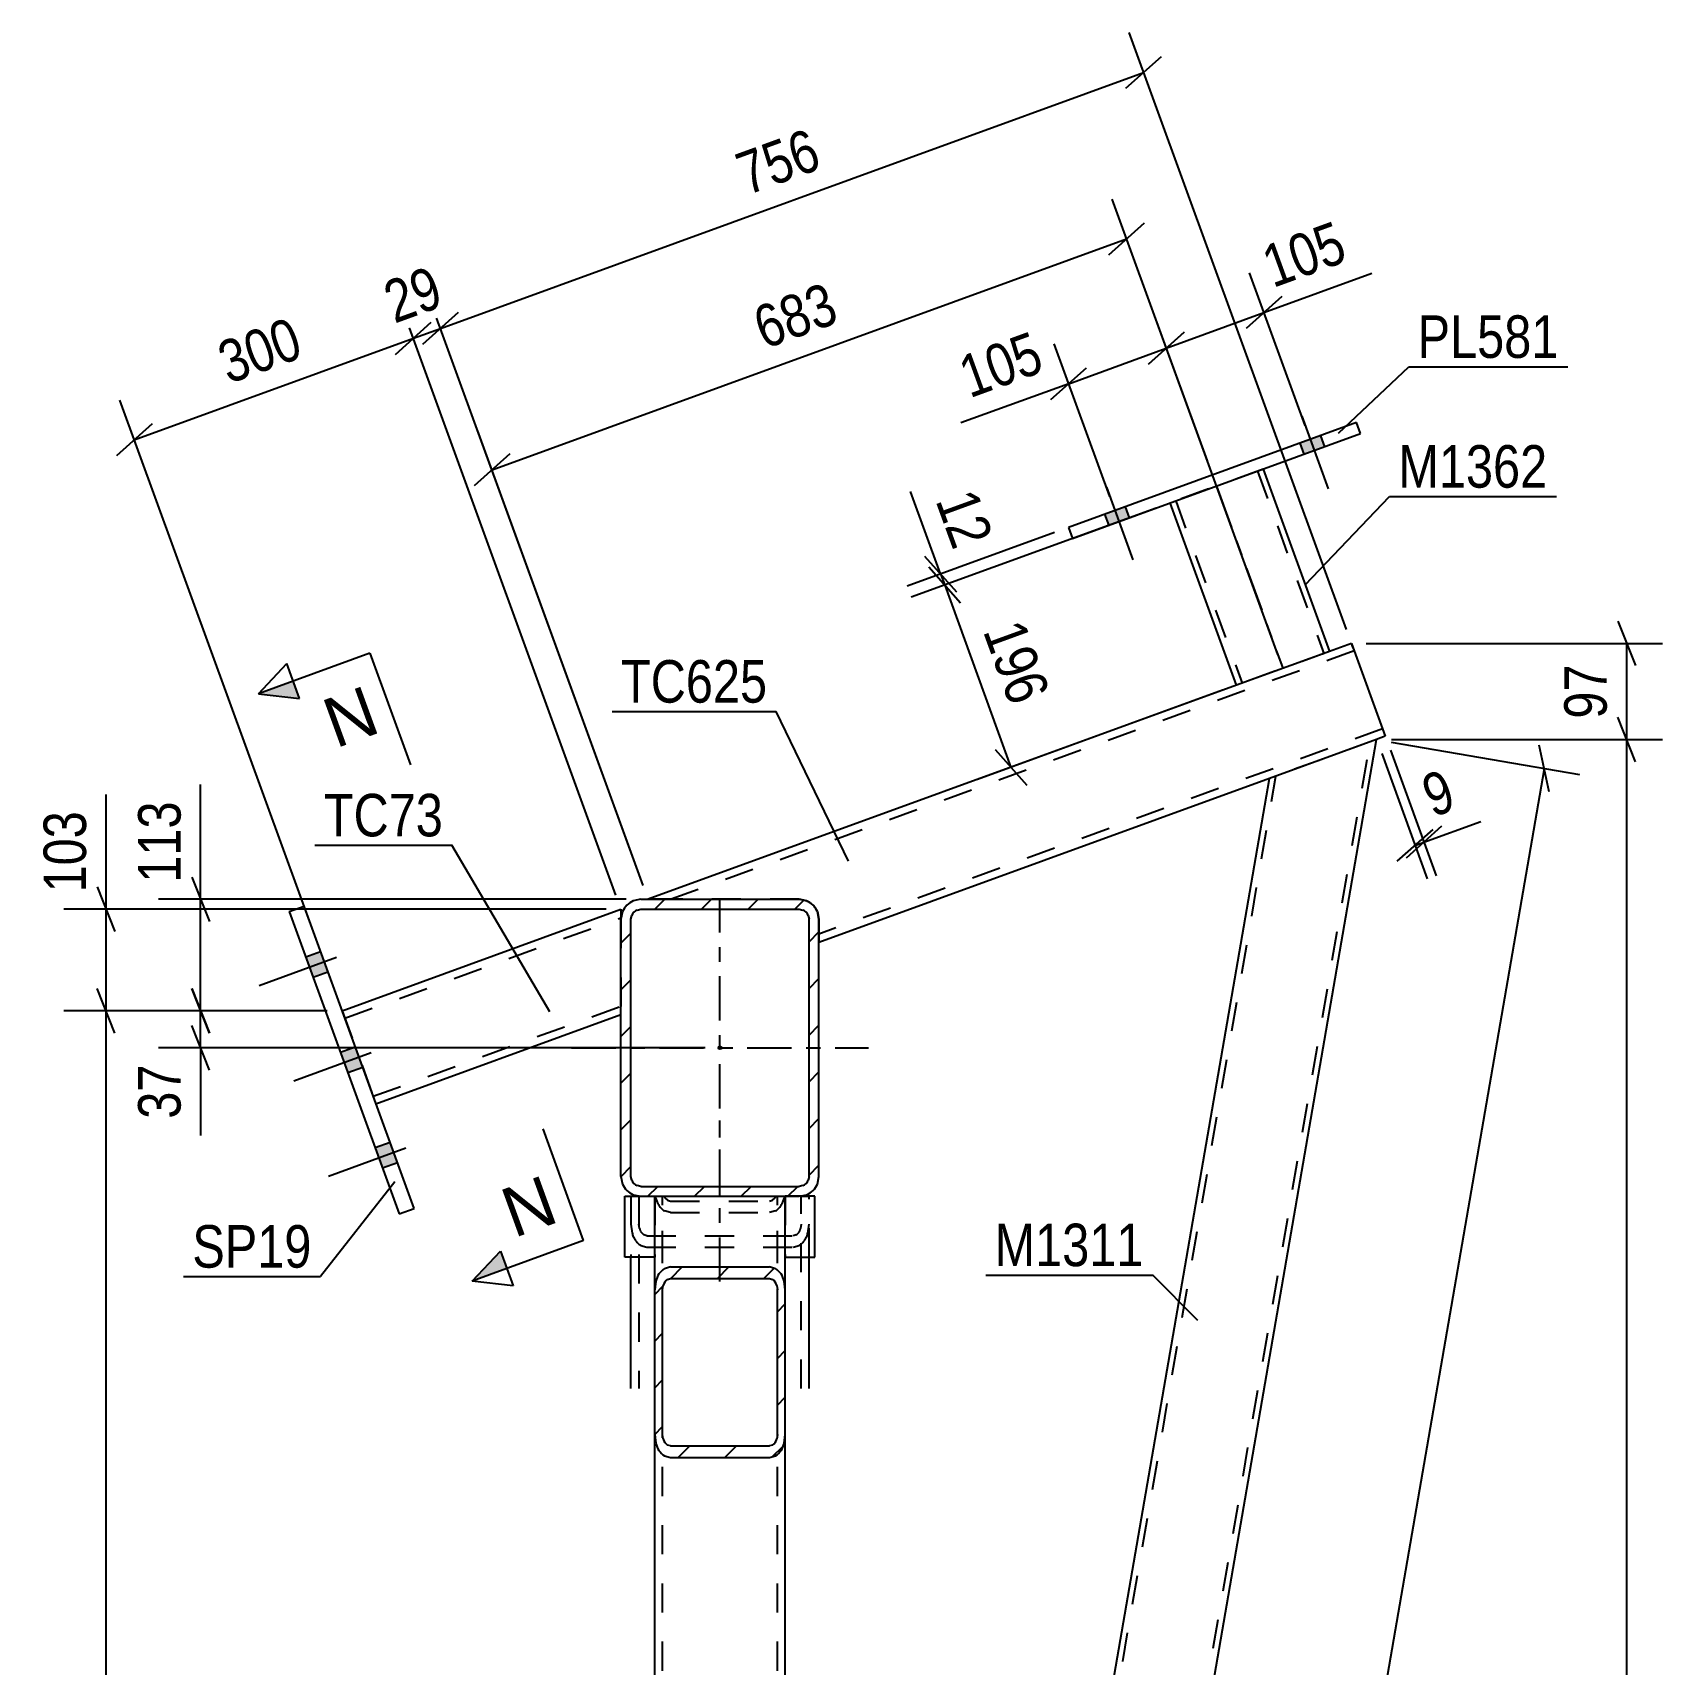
# Model space of a CAD drawing. Header units: millimetres. Extents: x -188 to 1001, y -654 to 187.
# Drawn here: x 272.3 to 382.1, y -435.8 to -325.9 of the extents above; entities that cross this region are included whole.
import ezdxf

# ---------------------------------------------------------------- set-up
doc = ezdxf.new("R2010")
doc.units = ezdxf.units.MM
doc.linetypes.add('DXK_LINE_DOT2', pattern=[3.9198, 1.9599, -1.9599])
doc.linetypes.add('DXK_LINE_DOT3', pattern=[5.9187, 2.979, -0.9799, 0.9799, -0.9799])
doc.styles.add('Arial', font='ARIAL.TTF', dxfattribs={"height": 0.2})
doc.styles.add('Arial Narrow', font='ARIALN.TTF', dxfattribs={"height": 0.2})

# ---------------------------------------------------------------- blocks, each defined once
blk = doc.blocks.new('Part-761542699-29422 - 29409')
at = {"color": 7, "linetype": 'DXK_LINE_DOT3'}
blk.add_line((318.59, -410.04), (318.59, -397.01), dxfattribs=at)
at = {"color": 7, "linetype": 'DXK_LINE_DOT2'}
for p, q in [((312.59, -404.29), (313.12, -404.29)), ((312.59, -404.29), (312.59, -408.4)), ((313.12, -404.29), (313.12, -417.24)), ((324.06, -417.24), (324.06, -404.29)), ((324.06, -404.29), (324.59, -404.29)), ((324.59, -408.4), (324.59, -404.29)), ((312.59, -406.17), (312.67, -406.77)), ((313.17, -406.47), (313.12, -406.17)), ((324.06, -406.17), (324.02, -406.47)), ((324.51, -406.77), (324.59, -406.17)), ((313.25, -407.61), (313.66, -407.73)), ((313.66, -406.95), (313.45, -406.89)), ((313.66, -406.95), (323.52, -406.95)), ((313.66, -407.73), (323.52, -407.73)), ((323.73, -406.89), (323.52, -406.95)), ((323.52, -407.73), (323.93, -407.61))]:
    blk.add_line(p, q, dxfattribs=at)
at = {"color": 2, "linetype": 'Continuous'}
for p, q in [((312.59, -417.24), (312.59, -408.4)), ((324.59, -417.24), (324.59, -408.4))]:
    blk.add_line(p, q, dxfattribs=at)
at = {"color": 7, "linetype": 'DXK_LINE_DOT2'}
for centre, radius, start, end in [((313.86, -406.31), 0.709, 193.2949, 235.5336), ((323.33, -406.31), 0.709, 304.4664, 346.7051), ((314.05, -406.44), 1.42, 193.2949, 235.5336), ((323.13, -406.44), 1.42, 304.4664, 346.7051)]:
    blk.add_arc(centre, radius, start, end, dxfattribs=at)
blk = doc.blocks.new('Part-761542699-29437 - 29409')
at = {"color": 2, "linetype": 'Continuous'}
for p, q in [((289.56, -385.12), (290.57, -384.75)), ((289.56, -385.12), (296.97, -405.48)), ((297.98, -405.11), (290.57, -384.75)), ((296.97, -405.48), (297.98, -405.11))]:
    blk.add_line(p, q, dxfattribs=at)
blk = doc.blocks.new('Part-761542699-29413 - 29409')
at = {"linetype": 'Continuous'}
h = blk.add_hatch(dxfattribs=at)
h.set_pattern_fill('', scale=0.7, style=0, pattern_type=0)
h.set_pattern_definition([(45, (314.1915, -420.336), (-1.57154, 1.57154), [])])
h.paths.add_polyline_path([(314.19, -410.6), (314.19, -420.34), (314.27, -420.93), (314.5, -421.44), (314.85, -421.77), (315.26, -421.89), (321.92, -421.89), (322.33, -421.77), (322.68, -421.44), (322.91, -420.93), (322.99, -420.34), (322.99, -410.6), (322.91, -410.01), (322.68, -409.5), (322.33, -409.17), (321.92, -409.05), (315.26, -409.05), (314.85, -409.17), (314.5, -409.5), (314.27, -410.01)])
h.paths.add_polyline_path([(314.88, -410.05), (315.05, -409.89), (315.26, -409.83), (321.92, -409.83), (322.13, -409.89), (322.3, -410.05), (322.42, -410.31), (322.46, -410.6), (322.46, -420.34), (322.42, -420.63), (322.3, -420.89), (322.13, -421.06), (321.92, -421.11), (315.26, -421.11), (315.05, -421.06), (314.88, -420.89), (314.77, -420.63), (314.72, -420.34), (314.72, -410.6), (314.77, -410.31)])
at = {"color": 2, "linetype": 'Continuous'}
for p, q in [((314.19, -410.6), (314.19, -404.29)), ((322.99, -410.6), (322.99, -404.29)), ((315.26, -409.05), (314.85, -409.17)), ((315.05, -409.89), (315.26, -409.83)), ((315.26, -409.05), (321.92, -409.05)), ((315.26, -409.83), (321.92, -409.83)), ((322.33, -409.17), (321.92, -409.05)), ((321.92, -409.83), (322.13, -409.89)), ((314.27, -410.01), (314.19, -410.6)), ((314.19, -420.34), (314.19, -410.6)), ((314.72, -410.6), (314.77, -410.31)), ((314.72, -420.34), (314.72, -410.6)), ((322.42, -410.31), (322.46, -410.6)), ((322.46, -420.34), (322.46, -410.6)), ((322.99, -410.6), (322.91, -410.01)), ((322.99, -420.34), (322.99, -410.6)), ((314.19, -420.34), (314.27, -420.93)), ((314.77, -420.63), (314.72, -420.34)), ((322.46, -420.34), (322.42, -420.63)), ((322.91, -420.93), (322.99, -420.34)), ((314.85, -421.77), (315.26, -421.89)), ((315.26, -421.11), (315.05, -421.06)), ((315.26, -421.11), (321.92, -421.11)), ((315.26, -421.89), (321.92, -421.89)), ((322.13, -421.06), (321.92, -421.11)), ((321.92, -421.89), (322.33, -421.77))]:
    blk.add_line(p, q, dxfattribs=at)
at = {"color": 7, "linetype": 'DXK_LINE_DOT2'}
for p, q in [((314.19, -404.29), (322.99, -404.29)), ((314.27, -404.43), (314.25, -404.29)), ((314.72, -420.34), (314.72, -404.29)), ((314.84, -404.29), (314.88, -404.39)), ((314.88, -404.39), (315.05, -404.56)), ((322.13, -404.56), (322.3, -404.39)), ((322.3, -404.39), (322.35, -404.29)), ((322.46, -420.34), (322.46, -404.29)), ((322.93, -404.29), (322.91, -404.43)), ((315.26, -405.39), (314.85, -405.28)), ((315.05, -404.56), (315.26, -404.62)), ((315.26, -404.62), (321.92, -404.62)), ((315.26, -405.39), (321.92, -405.39)), ((321.92, -404.62), (322.13, -404.56)), ((322.33, -405.28), (321.92, -405.39)), ((314.19, -420.34), (314.19, -410.6)), ((322.99, -420.34), (322.99, -410.6))]:
    blk.add_line(p, q, dxfattribs=at)
for centre, start, end in [((315.65, -404.11), 193.2949, 235.5336), ((321.53, -404.11), 304.4664, 346.7051)]:
    blk.add_arc(centre, 1.42, start, end, dxfattribs=at)
at = {"color": 2, "linetype": 'Continuous'}
for centre, radius, start, end in [((315.65, -410.33), 1.42, 124.4664, 166.7051), ((315.46, -410.47), 0.709, 124.4664, 166.7051), ((321.73, -410.47), 0.709, 13.2949, 55.5336), ((321.53, -410.33), 1.42, 13.2949, 55.5336), ((315.65, -420.61), 1.42, 193.2949, 235.5336), ((315.46, -420.47), 0.709, 193.2949, 235.5336), ((321.73, -420.47), 0.709, 304.4664, 346.7051), ((321.53, -420.61), 1.42, 304.4664, 346.7051)]:
    blk.add_arc(centre, radius, start, end, dxfattribs=at)
blk = doc.blocks.new('Part-761542699-29425 - 29409')
at = {"color": 7, "linetype": 'DXK_LINE_DOT2'}
for p, q in [((314.19, -404.29), (322.99, -404.29)), ((314.19, -420.34), (314.19, -404.29)), ((314.72, -596.96), (314.72, -404.29)), ((322.46, -596.96), (322.46, -404.29)), ((322.99, -420.34), (322.99, -404.29)), ((314.19, -596.96), (314.19, -580.92)), ((322.99, -596.96), (322.99, -580.92)), ((314.19, -596.96), (322.99, -596.96))]:
    blk.add_line(p, q, dxfattribs=at)
at = {"color": 2, "linetype": 'Continuous'}
for p, q in [((314.19, -580.92), (314.19, -420.34)), ((322.99, -580.92), (322.99, -420.34))]:
    blk.add_line(p, q, dxfattribs=at)
blk = doc.blocks.new('Bolt-761542699-29561 - 29409')
at = {"linetype": 'Continuous'}
for points in [[(359.04, -353.06), (357.66, -353.56), (357.93, -354.31), (359.31, -353.81)], [(345.88, -357.85), (344.5, -358.35), (344.78, -359.1), (346.16, -358.6)]]:
    blk.add_hatch(color=1, dxfattribs=at).paths.add_polyline_path(points)
at = {"color": 1, "linetype": 'Continuous'}
for p, q in [((357.78, -351.74), (359.56, -356.63)), ((357.66, -353.56), (357.93, -354.31)), ((359.04, -353.06), (359.31, -353.81)), ((344.62, -356.53), (346.4, -361.42)), ((345.88, -357.85), (346.16, -358.6)), ((344.5, -358.35), (344.78, -359.1))]:
    blk.add_line(p, q, dxfattribs=at)
blk = doc.blocks.new('Part-761542699-29427 - 29409')
at = {"color": 2, "linetype": 'Continuous'}
for p, q in [((293.13, -391.8), (311.92, -384.96)), ((311.92, -384.96), (311.92, -385.63)), ((295.41, -398.06), (311.92, -392.05))]:
    blk.add_line(p, q, dxfattribs=at)
at = {"color": 7, "linetype": 'DXK_LINE_DOT2'}
for p, q in [((293.31, -392.3), (311.92, -385.53)), ((311.92, -385.63), (311.92, -392.05)), ((293.13, -391.8), (295.41, -398.06)), ((295.23, -397.56), (311.92, -391.49))]:
    blk.add_line(p, q, dxfattribs=at)
blk = doc.blocks.new('Part-761542699-29515 - 29409')
at = {"color": 2, "linetype": 'Continuous'}
for p, q in [((312.19, -404.29), (313.26, -404.29)), ((312.19, -408.4), (312.19, -404.29)), ((314.19, -408.4), (312.19, -408.4))]:
    blk.add_line(p, q, dxfattribs=at)
at = {"color": 7, "linetype": 'DXK_LINE_DOT2'}
for p, q in [((313.26, -404.29), (314.19, -404.29)), ((314.19, -404.29), (314.19, -408.4))]:
    blk.add_line(p, q, dxfattribs=at)
blk = doc.blocks.new('Part-761542699-29516 - 29409')
at = {"color": 7, "linetype": 'DXK_LINE_DOT2'}
for p, q in [((323.93, -404.29), (322.99, -404.29)), ((322.99, -404.29), (322.99, -408.4))]:
    blk.add_line(p, q, dxfattribs=at)
at = {"color": 2, "linetype": 'Continuous'}
for p, q in [((324.99, -404.29), (323.93, -404.29)), ((324.99, -408.4), (324.99, -404.29)), ((322.99, -408.4), (324.99, -408.4))]:
    blk.add_line(p, q, dxfattribs=at)
blk = doc.blocks.new('Part-761542699-29530 - 29409')
at = {"color": 2, "linetype": 'Continuous'}
for p, q in [((361.13, -367.05), (359.65, -367.59)), ((361.13, -367.05), (363.41, -373.31)), ((353.38, -369.87), (313.75, -384.29)), ((363.41, -373.31), (362.83, -373.53)), ((355.6, -376.15), (325.26, -387.2))]:
    blk.add_line(p, q, dxfattribs=at)
at = {"color": 7, "linetype": 'DXK_LINE_DOT2'}
for p, q in [((361.24, -367.34), (361.13, -367.05)), ((361.32, -367.55), (315.31, -384.29)), ((359.65, -367.59), (353.38, -369.87)), ((363.23, -372.81), (325.26, -386.63)), ((362.83, -373.53), (355.6, -376.15)), ((323.92, -384.29), (313.75, -384.29)), ((323.92, -384.29), (324.44, -384.39)), ((324.44, -384.39), (323.92, -384.29)), ((323.92, -384.29), (324.44, -384.39)), ((324.44, -384.39), (323.92, -384.29)), ((325.16, -385.12), (325.26, -385.63)), ((325.26, -385.63), (325.16, -385.12)), ((325.16, -385.12), (325.26, -385.63)), ((325.26, -385.63), (325.16, -385.12)), ((325.26, -385.63), (325.26, -387.2))]:
    blk.add_line(p, q, dxfattribs=at)
blk.add_arc((323.92, -385.63), 1.33, 22.5, 67.5, dxfattribs=at)
blk.add_arc((323.92, -385.63), 1.33, 22.5, 67.5, dxfattribs=at)
blk.add_arc((323.92, -385.63), 1.33, 22.5, 67.5, dxfattribs=at)
blk.add_arc((323.92, -385.63), 1.33, 22.5, 67.5, dxfattribs=at)
blk = doc.blocks.new('Part-761542699-29531 - 29409')
at = {"color": 7, "linetype": 'DXK_LINE_DOT2'}
for p, q in [((323.75, -596.96), (362.39, -373.68)), ((322.99, -566.95), (356.04, -376))]:
    blk.add_line(p, q, dxfattribs=at)
at = {"color": 2, "linetype": 'Continuous'}
for p, q in [((324.16, -596.96), (362.83, -373.53)), ((362.83, -373.53), (355.6, -376.15)), ((322.99, -564.6), (355.6, -376.15))]:
    blk.add_line(p, q, dxfattribs=at)
blk = doc.blocks.new('Part-761542699-29536 - 29409')
at = {"color": 7, "linetype": 'DXK_LINE_DOT2'}
for p, q in [((355.18, -355.31), (348.91, -357.59)), ((354.8, -355.45), (359.27, -367.73)), ((355.18, -355.31), (355.18, -355.31)), ((355.18, -355.31), (355.18, -355.31)), ((348.91, -357.59), (348.91, -357.59)), ((348.91, -357.59), (348.91, -357.59)), ((349.29, -357.45), (353.76, -369.74)), ((359.24, -367.74), (359.18, -367.76)), ((359.18, -367.76), (359.24, -367.74)), ((359.24, -367.74), (359.27, -367.73)), ((359.27, -367.73), (359.24, -367.74))]:
    blk.add_line(p, q, dxfattribs=at)
at = {"color": 2, "linetype": 'Continuous'}
for p, q in [((355.18, -355.31), (359.65, -367.59)), ((353.38, -369.87), (348.91, -357.59)), ((359.65, -367.59), (353.38, -369.87))]:
    blk.add_line(p, q, dxfattribs=at)
at = {"color": 7, "linetype": 'DXK_LINE_DOT3'}
blk.add_line((352.04, -356.45), (356.51, -368.73), dxfattribs=at)
blk = doc.blocks.new('Part-761542699-29537 - 29409')
at = {"color": 2, "linetype": 'Continuous'}
for p, q in [((361.48, -352.17), (342.06, -359.24)), ((361.75, -352.92), (361.48, -352.17)), ((342.33, -359.99), (361.75, -352.92)), ((342.06, -359.24), (342.33, -359.99))]:
    blk.add_line(p, q, dxfattribs=at)
blk = doc.blocks.new('Part-761542699-29540 - 29409')
at = {"linetype": 'Continuous'}
h = blk.add_hatch(dxfattribs=at)
h.set_pattern_fill('', scale=0.7, style=0, pattern_type=0)
h.set_pattern_definition([(45, (311.9249, -402.959), (-1.57154, 1.57154), [])])
h.paths.add_polyline_path([(311.92, -385.63), (311.92, -402.96), (312.03, -403.47), (312.32, -403.9), (312.75, -404.19), (313.26, -404.29), (323.92, -404.29), (324.44, -404.19), (324.87, -403.9), (325.16, -403.47), (325.26, -402.96), (325.26, -385.63), (325.16, -385.12), (324.87, -384.68), (324.44, -384.39), (323.92, -384.29), (313.26, -384.29), (312.75, -384.39), (312.32, -384.68), (312.03, -385.12)])
h.paths.add_polyline_path([(312.79, -385.15), (313, -385.01), (313.26, -384.96), (323.92, -384.96), (324.18, -385.01), (324.4, -385.15), (324.54, -385.37), (324.59, -385.63), (324.59, -402.96), (324.54, -403.21), (324.4, -403.43), (324.18, -403.57), (323.92, -403.63), (313.26, -403.63), (313, -403.57), (312.79, -403.43), (312.64, -403.21), (312.59, -402.96), (312.59, -385.63), (312.64, -385.37)])
blk.add_hatch(color=246, dxfattribs=at).paths.add_polyline_path([(318.59, -394.39, -1), (318.59, -394.19, -1)])
at = {"color": 2, "linetype": 'Continuous'}
for p, q in [((313.26, -384.29), (312.75, -384.39)), ((313.26, -384.29), (323.92, -384.29)), ((324.44, -384.39), (323.92, -384.29)), ((312.03, -385.12), (311.92, -385.63)), ((311.92, -402.96), (311.92, -385.63)), ((312.59, -385.63), (312.64, -385.37)), ((312.59, -402.96), (312.59, -385.63)), ((313, -385.01), (313.26, -384.96)), ((313.26, -384.96), (323.92, -384.96)), ((323.92, -384.96), (324.18, -385.01)), ((324.54, -385.37), (324.59, -385.63)), ((324.59, -402.96), (324.59, -385.63)), ((325.26, -385.63), (325.16, -385.12)), ((325.26, -402.96), (325.26, -385.63)), ((311.92, -402.96), (312.03, -403.47)), ((312.64, -403.21), (312.59, -402.96)), ((324.59, -402.96), (324.54, -403.21)), ((325.16, -403.47), (325.26, -402.96)), ((312.75, -404.19), (313.26, -404.29)), ((313.26, -403.63), (313, -403.57)), ((313.26, -403.63), (323.92, -403.63)), ((313.26, -404.29), (323.92, -404.29)), ((324.18, -403.57), (323.92, -403.63)), ((323.92, -404.29), (324.44, -404.19))]:
    blk.add_line(p, q, dxfattribs=at)
at = {"color": 7, "linetype": 'DXK_LINE_DOT3'}
for p, q in [((318.59, -404.29), (318.59, -384.29)), ((308.59, -394.29), (328.59, -394.29))]:
    blk.add_line(p, q, dxfattribs=at)
at = {"color": 246, "linetype": 'DXK_LINE_DOT2'}
blk.add_line((318.59, -394.29), (318.59, -394.29), dxfattribs=at)
at = {"color": 246, "linetype": 'Continuous'}
blk.add_circle((318.59, -394.29), 0.1, dxfattribs=at)
at = {"color": 2, "linetype": 'Continuous'}
for centre, radius, start, end in [((313.26, -385.63), 1.33, 112.5, 157.5), ((323.92, -385.63), 1.33, 22.5, 67.5), ((313.26, -385.63), 0.667, 112.5, 157.5), ((323.92, -385.63), 0.667, 22.5, 67.5), ((313.26, -402.96), 0.667, 202.5, 247.5), ((323.92, -402.96), 0.667, 292.5, 337.5), ((313.26, -402.96), 1.33, 202.5, 247.5), ((323.92, -402.96), 1.33, 292.5, 337.5)]:
    blk.add_arc(centre, radius, start, end, dxfattribs=at)
blk = doc.blocks.new('Bolt-761542699-29548 - 29409')
at = {"linetype": 'Continuous'}
for points in [[(292.18, -389.2), (291.68, -387.82), (290.68, -388.19), (291.18, -389.56)], [(292.18, -389.2), (291.68, -387.82), (290.68, -388.19), (291.18, -389.56)], [(292.18, -389.2), (291.68, -387.82), (290.68, -388.19), (291.18, -389.56)], [(294.52, -395.62), (294.02, -394.24), (293.02, -394.61), (293.52, -395.98)], [(294.52, -395.62), (294.02, -394.24), (293.02, -394.61), (293.52, -395.98)], [(296.86, -402.04), (296.36, -400.66), (295.36, -401.03), (295.86, -402.41)], [(296.86, -402.04), (296.36, -400.66), (295.36, -401.03), (295.86, -402.41)], [(296.86, -402.04), (296.36, -400.66), (295.36, -401.03), (295.86, -402.41)]]:
    blk.add_hatch(color=1, dxfattribs=at).paths.add_polyline_path(points)
at = {"color": 1, "linetype": 'Continuous'}
for p, q in [((291.68, -387.82), (290.68, -388.19)), ((291.68, -387.82), (290.68, -388.19)), ((291.68, -387.82), (290.68, -388.19)), ((292.75, -388.21), (287.55, -390.11)), ((292.75, -388.21), (287.55, -390.11)), ((292.75, -388.21), (287.55, -390.11)), ((292.18, -389.2), (291.18, -389.56)), ((292.18, -389.2), (291.18, -389.56)), ((292.18, -389.2), (291.18, -389.56)), ((294.02, -394.24), (293.02, -394.61)), ((294.02, -394.24), (293.02, -394.61)), ((295.09, -394.63), (289.89, -396.53)), ((295.09, -394.63), (289.89, -396.53)), ((294.52, -395.62), (293.52, -395.98)), ((294.52, -395.62), (293.52, -395.98)), ((297.42, -401.06), (292.22, -402.95)), ((297.42, -401.06), (292.22, -402.95)), ((297.42, -401.06), (292.22, -402.95)), ((296.36, -400.66), (295.36, -401.03)), ((296.36, -400.66), (295.36, -401.03)), ((296.36, -400.66), (295.36, -401.03)), ((296.86, -402.04), (295.86, -402.41)), ((296.86, -402.04), (295.86, -402.41)), ((296.86, -402.04), (295.86, -402.41))]:
    blk.add_line(p, q, dxfattribs=at)
blk = doc.blocks.new('Bolt-761542699-29562 - 29409')
at = {"linetype": 'Continuous'}
for points in [[(359.04, -353.06), (357.66, -353.56), (357.93, -354.31), (359.31, -353.81)], [(345.88, -357.85), (344.5, -358.35), (344.78, -359.1), (346.16, -358.6)]]:
    blk.add_hatch(color=1, dxfattribs=at).paths.add_polyline_path(points)
at = {"color": 1, "linetype": 'Continuous'}
for p, q in [((357.78, -351.74), (359.56, -356.63)), ((357.66, -353.56), (357.93, -354.31)), ((359.04, -353.06), (359.31, -353.81)), ((344.62, -356.53), (346.4, -361.42)), ((345.88, -357.85), (346.16, -358.6)), ((344.5, -358.35), (344.78, -359.1))]:
    blk.add_line(p, q, dxfattribs=at)
blk = doc.blocks.new('StraightDimension-761542699-34406 - 29409')
at = {"color": 7, "linetype": 'Continuous'}
for p, q in [((363.81, -373.7), (376.49, -375.89)), ((374.46, -377.06), (373.79, -373.9)), ((335.46, -598.91), (374.13, -375.48))]:
    blk.add_line(p, q, dxfattribs=at)
blk = doc.blocks.new('StraightDimension-761542699-33283 - 29409')
at = {"color": 7, "linetype": 'Continuous'}
for p, q in [((347.97, -357.94), (331.47, -363.94)), ((341.12, -359.58), (331.2, -363.19)), ((332.37, -361.17), (334.53, -363.57)), ((334.8, -364.33), (332.65, -361.92)), ((333.45, -362.37), (333.73, -363.12))]:
    blk.add_line(p, q, dxfattribs=at)
at = {"color": 0}
blk.add_wipeout([(333.98, -361.62), (337.92, -360.18), (336.26, -355.62), (332.32, -357.06)], dxfattribs=at)
at = {"color": 7, "linetype": 'Continuous'}
blk.add_line((333.45, -362.37), (331.43, -356.82), dxfattribs=at)
blk.add_line((333.45, -362.37), (331.43, -356.82), dxfattribs=at)
at = {"color": 3, "style": 'Arial Narrow'}
blk.add_text('12', height=2.863, rotation=-69.9983, dxfattribs=at).set_placement((333.09, -357.42))
blk = doc.blocks.new('StraightDimension-761542699-33362 - 29409')
at = {"color": 7, "linetype": 'Continuous'}
for p, q in [((277.83, -393.3), (276.63, -390.3)), ((292.13, -391.8), (274.38, -391.8)), ((277.23, -607.05), (277.23, -391.8)), ((276.63, -605.55), (277.83, -608.55)), ((310.92, -607.05), (274.38, -607.05))]:
    blk.add_line(p, q, dxfattribs=at)
at = {"color": 0}
blk.add_wipeout([(276.48, -495.17), (272.28, -495.17), (272.28, -503.68), (276.48, -503.68)], dxfattribs=at)
at = {"color": 3, "style": 'Arial Narrow'}
blk.add_text('3229', height=2.863, rotation=90.0002, dxfattribs=at).set_placement((275.88, -503.08))
blk = doc.blocks.new('StraightDimension-761542699-33499 - 29409')
at = {"color": 7, "linetype": 'Continuous'}
for p, q in [((380.28, -375.03), (379.08, -372.03)), ((363.83, -373.53), (382.08, -373.53)), ((379.68, -596.96), (379.68, -373.53))]:
    blk.add_line(p, q, dxfattribs=at)
blk = doc.blocks.new('StraightDimension-761542699-32813 - 29409')
at = {"color": 7, "linetype": 'Continuous'}
for p, q in [((311.58, -384.02), (296.95, -343.82)), ((296.72, -347.58), (299.13, -345.42)), ((279.13, -353.34), (297.93, -346.5)), ((292.79, -390.86), (278.16, -350.66)), ((280.34, -352.26), (277.93, -354.42))]:
    blk.add_line(p, q, dxfattribs=at)
at = {"color": 0}
blk.add_wipeout([(291.41, -348.07), (289.98, -344.12), (283.7, -346.41), (285.13, -350.36)], dxfattribs=at)
at = {"color": 3, "style": 'Arial Narrow'}
blk.add_text('300', height=2.863, rotation=20.002, dxfattribs=at).set_placement((285.49, -349.59))
blk = doc.blocks.new('StraightDimension-761542699-33361 - 29409')
at = {"color": 7, "linetype": 'Continuous'}
for p, q in [((277.23, -384.96), (277.23, -377.22)), ((277.23, -384.96), (277.23, -377.22)), ((276.63, -383.46), (277.83, -386.46)), ((310.92, -384.96), (274.38, -384.96)), ((277.23, -391.8), (277.23, -384.96)), ((277.83, -393.3), (276.63, -390.3)), ((292.13, -391.8), (274.38, -391.8))]:
    blk.add_line(p, q, dxfattribs=at)
at = {"color": 0}
blk.add_wipeout([(276.48, -377.75), (272.28, -377.75), (272.28, -384.43), (276.48, -384.43)], dxfattribs=at)
at = {"color": 3, "style": 'Arial Narrow'}
blk.add_text('103', height=2.863, rotation=90.0002, dxfattribs=at).set_placement((275.88, -383.83))
blk = doc.blocks.new('StraightDimension-761542699-33221 - 29409')
at = {"color": 7, "linetype": 'Continuous'}
for p, q in [((363.17, -374.47), (366.24, -382.91)), ((363.76, -374.25), (366.83, -382.7)), ((364.22, -381.73), (366.63, -379.58)), ((367.21, -379.36), (364.81, -381.52)), ((365.42, -380.66), (366.01, -380.44))]:
    blk.add_line(p, q, dxfattribs=at)
at = {"color": 0}
blk.add_wipeout([(369.09, -378.52), (367.65, -374.57), (364.81, -375.61), (366.25, -379.56)], dxfattribs=at)
at = {"color": 7, "linetype": 'Continuous'}
blk.add_line((366.01, -380.44), (369.84, -379.05), dxfattribs=at)
blk.add_line((366.01, -380.44), (369.84, -379.05), dxfattribs=at)
at = {"color": 3, "style": 'Arial Narrow'}
blk.add_text('9', height=2.86, rotation=20.0191, dxfattribs=at).set_placement((366.61, -378.79))
blk = doc.blocks.new('StraightDimension-761542699-32811 - 29409')
at = {"color": 7, "linetype": 'Continuous'}
for p, q in [((360.79, -366.11), (346.16, -325.91)), ((345.93, -329.66), (348.34, -327.51)), ((299.76, -345.83), (347.13, -328.59)), ((313.41, -383.35), (298.78, -343.15)), ((300.96, -344.76), (298.55, -346.91))]:
    blk.add_line(p, q, dxfattribs=at)
at = {"color": 0}
blk.add_wipeout([(326.33, -335.36), (324.89, -331.42), (318.61, -333.7), (320.05, -337.65)], dxfattribs=at)
at = {"color": 3, "style": 'Arial Narrow'}
blk.add_text('756', height=2.863, rotation=20.002, dxfattribs=at).set_placement((320.41, -336.88))
blk = doc.blocks.new('StraightDimension-761542699-33073 - 29409')
at = {"color": 7, "linetype": 'Continuous'}
for p, q in [((283.6, -384.29), (283.6, -376.56)), ((283.6, -384.29), (283.6, -376.56)), ((283, -382.79), (284.2, -385.79)), ((312.26, -384.29), (280.75, -384.29)), ((283.6, -391.8), (283.6, -384.29)), ((284.2, -393.3), (283, -390.3)), ((292.13, -391.8), (280.75, -391.8))]:
    blk.add_line(p, q, dxfattribs=at)
at = {"color": 0}
blk.add_wipeout([(282.85, -377.08), (278.65, -377.08), (278.65, -383.77), (282.85, -383.77)], dxfattribs=at)
at = {"color": 3, "style": 'Arial Narrow'}
blk.add_text('113', height=2.863, rotation=90.0002, dxfattribs=at).set_placement((282.25, -383.17))
blk = doc.blocks.new('StraightDimension-761542699-33498 - 29409')
at = {"color": 7, "linetype": 'Continuous'}
for p, q in [((379.08, -365.55), (380.28, -368.55)), ((362.13, -367.05), (382.08, -367.05)), ((379.68, -373.53), (379.68, -367.05)), ((380.28, -375.03), (379.08, -372.03)), ((363.83, -373.53), (382.08, -373.53))]:
    blk.add_line(p, q, dxfattribs=at)
at = {"color": 0}
blk.add_wipeout([(378.93, -367.86), (374.73, -367.86), (374.73, -372.72), (378.93, -372.72)], dxfattribs=at)
at = {"color": 3, "style": 'Arial Narrow'}
blk.add_text('97', height=2.863, rotation=90.0002, dxfattribs=at).set_placement((378.33, -372.12))
blk = doc.blocks.new('StraightDimension-761542699-32812 - 29409')
at = {"color": 7, "linetype": 'Continuous'}
for p, q in [((311.58, -384.02), (296.95, -343.82)), ((313.41, -383.35), (298.78, -343.15)), ((300.96, -344.76), (298.55, -346.91)), ((296.72, -347.58), (299.13, -345.42)), ((297.93, -346.5), (299.76, -345.83))]:
    blk.add_line(p, q, dxfattribs=at)
at = {"color": 0}
blk.add_wipeout([(300.87, -344.63), (299.43, -340.68), (294.87, -342.34), (296.3, -346.29)], dxfattribs=at)
at = {"color": 3, "style": 'Arial Narrow'}
blk.add_text('29', height=2.863, rotation=20.002, dxfattribs=at).set_placement((296.66, -345.52))
blk = doc.blocks.new('StraightDimension-761542699-32843 - 29409')
at = {"color": 7, "linetype": 'Continuous'}
for p, q in [((356.17, -367.79), (345.01, -337.12)), ((344.78, -340.88), (347.19, -338.73)), ((303.23, -355.37), (345.98, -339.8)), ((313.41, -383.35), (302.25, -352.69)), ((304.43, -354.29), (302.02, -356.44))]:
    blk.add_line(p, q, dxfattribs=at)
at = {"color": 0}
blk.add_wipeout([(327.49, -345.74), (326.05, -341.79), (319.77, -344.08), (321.21, -348.02)], dxfattribs=at)
at = {"color": 3, "style": 'Arial Narrow'}
blk.add_text('683', height=2.863, rotation=20.002, dxfattribs=at).set_placement((321.57, -347.25))
blk = doc.blocks.new('StraightDimension-761542699-32948 - 29409')
at = {"color": 7, "linetype": 'Continuous'}
for p, q in [((358.01, -352.37), (354.27, -342.09)), ((356.45, -343.69), (354.04, -345.85)), ((351.43, -354.76), (347.69, -344.48)), ((348.66, -347.16), (355.24, -344.77)), ((347.46, -348.24), (349.87, -346.09))]:
    blk.add_line(p, q, dxfattribs=at)
at = {"color": 0}
blk.add_wipeout([(361.76, -341.6), (360.32, -337.65), (354.04, -339.94), (355.48, -343.88)], dxfattribs=at)
at = {"color": 7, "linetype": 'Continuous'}
blk.add_line((355.24, -344.77), (362.51, -342.12), dxfattribs=at)
blk.add_line((355.24, -344.77), (362.51, -342.12), dxfattribs=at)
at = {"color": 3, "style": 'Arial Narrow'}
blk.add_text('105', height=2.863, rotation=20.002, dxfattribs=at).set_placement((355.84, -343.12))
blk = doc.blocks.new('StraightDimension-761542699-32949 - 29409')
at = {"color": 7, "linetype": 'Continuous'}
for p, q in [((351.43, -354.76), (347.69, -344.48)), ((349.87, -346.09), (347.46, -348.24)), ((344.85, -357.16), (341.11, -346.88)), ((342.09, -349.56), (348.66, -347.16)), ((340.88, -350.63), (343.29, -348.48))]:
    blk.add_line(p, q, dxfattribs=at)
at = {"color": 0}
blk.add_wipeout([(341.34, -349.03), (339.9, -345.08), (333.62, -347.37), (335.05, -351.32)], dxfattribs=at)
at = {"color": 7, "linetype": 'Continuous'}
blk.add_line((342.09, -349.56), (334.82, -352.2), dxfattribs=at)
blk.add_line((342.09, -349.56), (334.82, -352.2), dxfattribs=at)
at = {"color": 3, "style": 'Arial Narrow'}
blk.add_text('105', height=2.863, rotation=20.002, dxfattribs=at).set_placement((335.41, -350.55))
blk = doc.blocks.new('StraightDimension-761542699-33074 - 29409')
at = {"color": 7, "linetype": 'Continuous'}
for p, q in [((283, -390.3), (284.2, -393.3)), ((292.13, -391.8), (280.75, -391.8)), ((283.6, -394.29), (283.6, -391.8)), ((284.2, -395.79), (283, -392.79)), ((317.59, -394.29), (280.75, -394.29)), ((283.6, -394.29), (283.6, -400.2)), ((283.6, -394.29), (283.6, -400.2))]:
    blk.add_line(p, q, dxfattribs=at)
at = {"color": 0}
blk.add_wipeout([(282.85, -394.82), (278.65, -394.82), (278.65, -399.67), (282.85, -399.67)], dxfattribs=at)
at = {"color": 3, "style": 'Arial Narrow'}
blk.add_text('37', height=2.863, rotation=90.0002, dxfattribs=at).set_placement((282.25, -399.07))
blk = doc.blocks.new('StraightDimension-761542699-33282 - 29409')
at = {"color": 7, "linetype": 'Continuous'}
for p, q in [((347.97, -357.94), (331.47, -363.94)), ((334.8, -364.33), (332.65, -361.92)), ((333.73, -363.12), (338.19, -375.4)), ((352.44, -370.21), (335.94, -376.22)), ((337.12, -374.19), (339.27, -376.6))]:
    blk.add_line(p, q, dxfattribs=at)
at = {"color": 0}
blk.add_wipeout([(337.81, -372.14), (341.75, -370.71), (339.47, -364.43), (335.52, -365.86)], dxfattribs=at)
at = {"color": 3, "style": 'Arial Narrow'}
blk.add_text('196', height=2.863, rotation=-69.9983, dxfattribs=at).set_placement((336.29, -366.22))
blk = doc.blocks.new('Mark-761542699-33235 - 29409')
at = {"color": 30, "linetype": 'Continuous'}
for p in [(291.3, -380.65), (307.13, -391.86)]:
    blk.add_line(p, (300.53, -380.65), dxfattribs=at)
at = {"color": 0}
blk.add_wipeout([(299.93, -380.05), (299.93, -377.05), (291.9, -377.05), (291.9, -380.05)], dxfattribs=at)
blk.add_wipeout([(299.93, -380.05), (299.93, -377.05), (291.9, -377.05), (291.9, -380.05)], dxfattribs=at)
at = {"color": 3, "style": 'Arial Narrow'}
blk.add_text('TC73', height=2.863, dxfattribs=at).set_placement((291.9, -380.05))
blk = doc.blocks.new('SectionMark-761542699-34767 - 29409')
at = {"linetype": 'Continuous'}
for points in [[(289.84, -369.59), (290.26, -370.76), (287.49, -370.44)], [(303.81, -407.98), (304.24, -409.15), (301.89, -410.01)]]:
    blk.add_hatch(color=6, dxfattribs=at).paths.add_polyline_path(points)
at = {"color": 6, "linetype": 'Continuous'}
for p, q in [((287.49, -370.44), (289.41, -368.41)), ((290.26, -370.76), (289.41, -368.41)), ((287.49, -370.44), (290.26, -370.76)), ((301.89, -410.01), (303.81, -407.98)), ((303.81, -407.98), (304.66, -410.33)), ((304.66, -410.33), (301.89, -410.01))]:
    blk.add_line(p, q, dxfattribs=at)
at = {"color": 0, "linetype": 'Continuous'}
for points in [[(295.86, -372.98), (294.66, -369.69), (291.5, -370.85), (292.69, -374.14)], [(307.87, -405.97), (306.67, -402.68), (303.5, -403.83), (304.7, -407.12)]]:
    blk.add_wipeout(points, dxfattribs=at)
at = {"color": 6, "linetype": 'Continuous'}
for p, q in [((295, -367.71), (287.49, -370.44)), ((295, -367.71), (297.74, -375.23)), ((309.4, -407.27), (306.67, -399.75)), ((309.4, -407.27), (301.89, -410.01))]:
    blk.add_line(p, q, dxfattribs=at)
at = {"color": 3, "linetype": 'Continuous', "style": 'Arial'}
for p in [(292.69, -374.14), (304.7, -407.12)]:
    blk.add_text('N', height=3.34, rotation=20.002, dxfattribs=at).set_placement(p)
blk = doc.blocks.new('Mark-761542699-33241 - 29409')
at = {"color": 30, "linetype": 'Continuous'}
for p in [(311.32, -371.64), (327.25, -381.71)]:
    blk.add_line(p, (322.38, -371.64), dxfattribs=at)
at = {"color": 0}
blk.add_wipeout([(321.78, -371.04), (321.78, -368.04), (311.92, -368.04), (311.92, -371.04)], dxfattribs=at)
blk.add_wipeout([(321.78, -371.04), (321.78, -368.04), (311.92, -368.04), (311.92, -371.04)], dxfattribs=at)
at = {"color": 3, "style": 'Arial Narrow'}
blk.add_text('TC625', height=2.863, dxfattribs=at).set_placement((311.92, -371.04))
blk = doc.blocks.new('Mark-761542699-33238 - 29409')
at = {"color": 30, "linetype": 'Continuous'}
for p in [(296.69, -403.31), (282.44, -409.7)]:
    blk.add_line(p, (291.68, -409.7), dxfattribs=at)
at = {"color": 0}
blk.add_wipeout([(291.08, -409.1), (291.08, -406.1), (283.04, -406.1), (283.04, -409.1)], dxfattribs=at)
blk.add_wipeout([(291.08, -409.1), (291.08, -406.1), (283.04, -406.1), (283.04, -409.1)], dxfattribs=at)
at = {"color": 3, "style": 'Arial Narrow'}
blk.add_text('SP19', height=2.863, dxfattribs=at).set_placement((283.04, -409.1))
blk = doc.blocks.new('Mark-761542699-33244 - 29409')
at = {"color": 30, "linetype": 'Continuous'}
for p in [(336.49, -409.6), (350.79, -412.65)]:
    blk.add_line(p, (347.74, -409.6), dxfattribs=at)
at = {"color": 0}
blk.add_wipeout([(347.14, -409), (347.14, -406), (337.09, -406), (337.09, -409)], dxfattribs=at)
blk.add_wipeout([(347.14, -409), (347.14, -406), (337.09, -406), (337.09, -409)], dxfattribs=at)
at = {"color": 3, "style": 'Arial Narrow'}
blk.add_text('M1311', height=2.863, dxfattribs=at).set_placement((337.09, -409))
blk = doc.blocks.new('Mark-761542699-33247 - 29409')
at = {"color": 30, "linetype": 'Continuous'}
for p, q in [((358.02, -363.11), (363.69, -357.16)), ((363.69, -357.16), (374.94, -357.16))]:
    blk.add_line(p, q, dxfattribs=at)
at = {"color": 0}
blk.add_wipeout([(374.34, -356.56), (374.34, -353.56), (364.29, -353.56), (364.29, -356.56)], dxfattribs=at)
blk.add_wipeout([(374.34, -356.56), (374.34, -353.56), (364.29, -353.56), (364.29, -356.56)], dxfattribs=at)
at = {"color": 3, "style": 'Arial Narrow'}
blk.add_text('M1362', height=2.863, dxfattribs=at).set_placement((364.29, -356.56))
blk = doc.blocks.new('Mark-761542699-33250 - 29409')
at = {"color": 30, "linetype": 'Continuous'}
for p, q in [((360.25, -352.89), (364.99, -348.42)), ((364.99, -348.42), (375.7, -348.42))]:
    blk.add_line(p, q, dxfattribs=at)
at = {"color": 0}
blk.add_wipeout([(375.1, -347.82), (375.1, -344.82), (365.59, -344.82), (365.59, -347.82)], dxfattribs=at)
blk.add_wipeout([(375.1, -347.82), (375.1, -344.82), (365.59, -344.82), (365.59, -347.82)], dxfattribs=at)
at = {"color": 3, "style": 'Arial Narrow'}
blk.add_text('PL581', height=2.863, dxfattribs=at).set_placement((365.59, -347.82))

msp = doc.modelspace()

# ---------------------------------------------------------------- block references
for name in ['Part-761542699-29537 - 29409', 'Bolt-761542699-29561 - 29409', 'Bolt-761542699-29562 - 29409', 'Part-761542699-29536 - 29409', 'Part-761542699-29530 - 29409', 'Part-761542699-29531 - 29409', 'Part-761542699-29540 - 29409', 'Part-761542699-29437 - 29409', 'Part-761542699-29427 - 29409', 'Bolt-761542699-29548 - 29409', 'Part-761542699-29422 - 29409', 'Part-761542699-29515 - 29409', 'Part-761542699-29413 - 29409', 'Part-761542699-29425 - 29409', 'Part-761542699-29516 - 29409']:
    msp.add_blockref(name, (0, 0))

# ---------------------------------------------------------------- next in the draw order: block references
for name in ['StraightDimension-761542699-33283 - 29409', 'StraightDimension-761542699-34406 - 29409', 'StraightDimension-761542699-33362 - 29409']:
    msp.add_blockref(name, (0, 0))

# ---------------------------------------------------------------- next in the draw order: block references
for name in ['StraightDimension-761542699-32813 - 29409', 'StraightDimension-761542699-33499 - 29409']:
    msp.add_blockref(name, (0, 0))

# ---------------------------------------------------------------- next in the draw order: block references
for name in ['StraightDimension-761542699-33221 - 29409', 'StraightDimension-761542699-33361 - 29409', 'Mark-761542699-33244 - 29409']:
    msp.add_blockref(name, (0, 0))

# ---------------------------------------------------------------- next in the draw order: block references
for name in ['StraightDimension-761542699-32811 - 29409', 'StraightDimension-761542699-33498 - 29409']:
    msp.add_blockref(name, (0, 0))

# ---------------------------------------------------------------- next in the draw order: block references
msp.add_blockref('StraightDimension-761542699-33073 - 29409', (0, 0))

# ---------------------------------------------------------------- next in the draw order: block references
for name in ['StraightDimension-761542699-32812 - 29409', 'StraightDimension-761542699-33074 - 29409']:
    msp.add_blockref(name, (0, 0))

# ---------------------------------------------------------------- next in the draw order: block references
msp.add_blockref('StraightDimension-761542699-32843 - 29409', (0, 0))

# ---------------------------------------------------------------- next in the draw order: block references
for name in ['StraightDimension-761542699-32948 - 29409', 'StraightDimension-761542699-33282 - 29409', 'Mark-761542699-33241 - 29409', 'Mark-761542699-33235 - 29409']:
    msp.add_blockref(name, (0, 0))

# ---------------------------------------------------------------- next in the draw order: block references
for name in ['StraightDimension-761542699-32949 - 29409', 'Mark-761542699-33250 - 29409', 'Mark-761542699-33247 - 29409', 'SectionMark-761542699-34767 - 29409']:
    msp.add_blockref(name, (0, 0))

# ---------------------------------------------------------------- next in the draw order: block references
msp.add_blockref('Mark-761542699-33238 - 29409', (0, 0))

doc.saveas('drawing.dxf')
